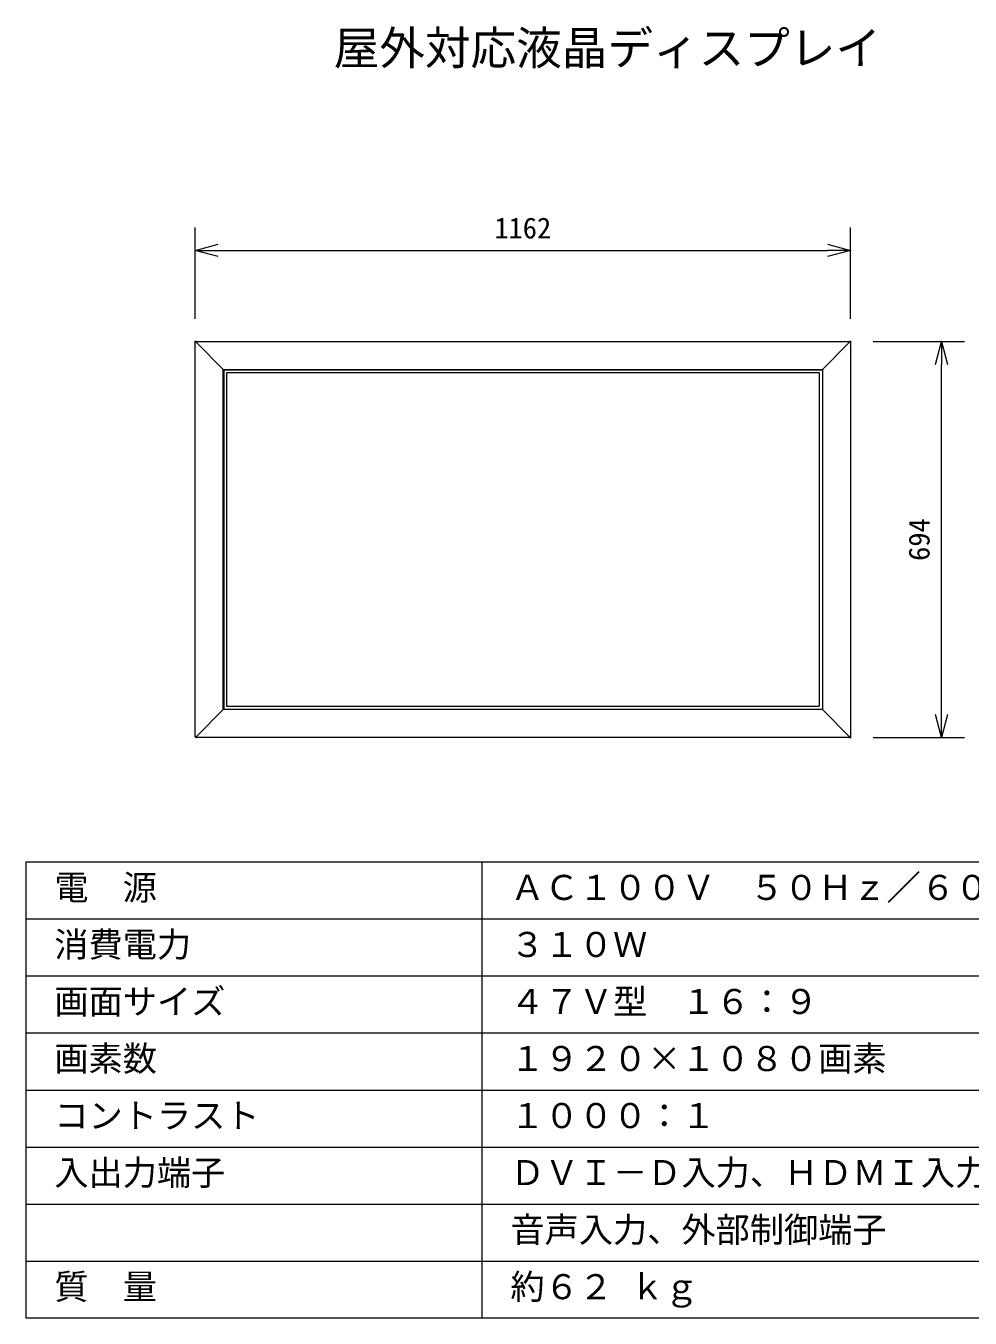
# Model space of a CAD drawing. Units: millimetres, scale not verified. Extents: x -63 to 62, y -56 to 57.
# Drawn here: x -62.5 to 20.3, y -56.5 to 56.8 of the extents above; entities that cross this region are included whole.
import ezdxf
from ezdxf.enums import TextEntityAlignment as Align

# ---------------------------------------------------------------- set-up
doc = ezdxf.new("R2010")
doc.units = ezdxf.units.MM
doc.header["$LTSCALE"] = 0.125
doc.header["$PDMODE"] = 32
doc.header["$PDSIZE"] = 0.0625
for name, color, linetype, lineweight in [('0-0_0', 7, 'Continuous', 20), ('0-2_WAKU', 1, 'Continuous', 18), ('0-4_GAIKEI', 1, 'Continuous', 18), ('0-5_SUNPO', 7, 'Continuous', 20)]:
    doc.layers.add(name, color=color, linetype=linetype, lineweight=lineweight)
doc.layers.add('0-1_DEFPOINTS', color=7, linetype='Continuous')
doc.layers.add('0-3_MOJI1', color=7, linetype='Continuous')
doc.styles.add('ＭＳ ゴシック', font='')
doc.styles.get('ＭＳ ゴシック').set_extended_font_data('MS Gothic')

# ---------------------------------------------------------------- blocks, each defined once
blk = doc.blocks.new('_OPEN30')
at = {"layer": '0-0_0'}
blk.add_line((0, 0), (-1, 0), dxfattribs=at)
blk.add_lwpolyline([(-1, 0.26795), (0, 0), (-1, -0.26795)], dxfattribs=at)
blk = doc.blocks.new('D5')
at = {"layer": '0-1_DEFPOINTS'}
for p in [(0.0556, 34.7), (8.0556, 34.7), (0.0556, 0)]:
    blk.add_point(p, dxfattribs=at)
at = {"layer": '0-5_SUNPO'}
for p, q in [((2.0556, 34.7), (10.0556, 34.7)), ((8.0556, 2), (8.0556, 32.7)), ((2.0556, 0), (10.0556, 0))]:
    blk.add_line(p, q, dxfattribs=at)
at = {"layer": '0-5_SUNPO', "xscale": 2, "yscale": 2}
for p, rotation in [((8.0556, 34.7), 90), ((8.0556, 0), 270)]:
    blk.add_blockref('_OPEN30', p, dxfattribs=dict(at, rotation=rotation))
at = {"layer": '0-5_SUNPO', "style": 'ＭＳ ゴシック'}
blk.add_text('694', height=1.833, rotation=90, dxfattribs=at).set_placement((7.5556, 15.475), align=Align.BOTTOM_LEFT)
blk = doc.blocks.new('D4')
at = {"layer": '0-1_DEFPOINTS'}
for p in [(0.0604, 42.692), (-57.3896, 34.692), (0.0604, 34.692)]:
    blk.add_point(p, dxfattribs=at)
at = {"layer": '0-5_SUNPO'}
for p, q in [((-57.3896, 36.692), (-57.3896, 44.692)), ((0.0604, 36.692), (0.0604, 44.692)), ((-55.3896, 42.692), (-1.9396, 42.692))]:
    blk.add_line(p, q, dxfattribs=at)
at = {"layer": '0-5_SUNPO', "xscale": 2, "yscale": 2, "rotation": 180}
blk.add_blockref('_OPEN30', (-57.3896, 42.692), dxfattribs=at)
at = {"layer": '0-5_SUNPO', "xscale": 2, "yscale": 2}
blk.add_blockref('_OPEN30', (0.0604, 42.692), dxfattribs=at)
at = {"layer": '0-5_SUNPO', "style": 'ＭＳ ゴシック'}
blk.add_text('1162', height=1.833, dxfattribs=at).set_placement((-31.1646, 43.192), align=Align.BOTTOM_LEFT)

msp = doc.modelspace()

# ---------------------------------------------------------------- linework, layer by layer
at = {"layer": '0-2_WAKU', "color": 4}
for p, q in [((-62.5378, -16.4998), (-62.5378, -56.4998)), ((-62.5378, -16.4998), (62.4622, -16.4998)), ((-22.5378, -16.4998), (-22.5378, -56.4998)), ((62.4622, -56.4998), (-62.5378, -56.4998))]:
    msp.add_line(p, q, dxfattribs=at)
at = {"layer": '0-2_WAKU'}
for p, q in [((-62.5378, -21.4998), (62.4622, -21.4998)), ((-62.5378, -26.4998), (62.4622, -26.4998)), ((-62.5378, -31.4998), (62.4622, -31.4998)), ((-62.5378, -36.4998), (62.4622, -36.4998)), ((-62.5378, -41.4998), (62.4622, -41.4998)), ((-62.5378, -46.4998), (62.4622, -46.4998)), ((-62.5378, -51.4998), (62.4622, -51.4998))]:
    msp.add_line(p, q, dxfattribs=at)
at = {"layer": '0-4_GAIKEI', "color": 7}
for p, q in [((-47.6724, -5.5299), (-47.6724, 29.0494)), ((-47.658, 29.0741), (-47.665, 29.067)), ((-47.6297, 29.1024), (-47.6368, 29.0953)), ((-47.612, 29.1097), (9.7173, 29.1097)), ((9.742, 29.0953), (9.735, 29.1024)), ((9.7703, 29.067), (9.7632, 29.0741)), ((9.7776, 29.0494), (9.7776, -5.5299)), ((-47.665, -5.5476), (-47.658, -5.5547)), ((-47.6368, -5.5759), (-47.6297, -5.583)), ((9.7314, -5.5859), (-47.6262, -5.5859)), ((9.7173, -5.5903), (-47.612, -5.5903)), ((9.735, -5.583), (9.742, -5.5759)), ((9.7632, -5.5547), (9.7703, -5.5476))]:
    msp.add_line(p, q, dxfattribs=at)
at = {"layer": '0-4_GAIKEI'}
for p, q in [((-45.1768, 26.6141), (-47.6368, 29.0741)), ((7.282, 26.6141), (9.742, 29.0741)), ((-45.2286, -3.1465), (-45.2286, 26.6659)), ((-45.2286, 26.6659), (7.3338, 26.6659)), ((-45.1768, 26.6141), (-45.1768, -3.0947)), ((7.282, 26.6141), (-45.1768, 26.6141)), ((-44.9394, 26.3802), (-44.9394, -2.8608)), ((7.0446, 26.3802), (-44.9394, 26.3802)), ((7.0446, 26.3802), (7.0446, -2.8608)), ((7.3338, 26.6659), (7.3338, -3.1465)), ((-47.6368, -5.5547), (-45.1768, -3.0947)), ((7.3338, -3.1465), (-45.2286, -3.1465)), ((-44.9394, -2.8608), (7.0446, -2.8608)), ((7.3338, -3.1465), (9.742, -5.5547))]:
    msp.add_line(p, q, dxfattribs=at)
at = {"layer": '0-4_GAIKEI', "color": 7}
for centre, radius, start, end in [((-47.6474, 29.0494), 0.025, 135, 180), ((-47.6474, 29.0635), 0.015, 45, 135), ((-47.6262, 29.0847), 0.015, 135, 225), ((-47.612, 29.0847), 0.025, 90, 135), ((9.7173, 29.0847), 0.025, 45, 90), ((9.7314, 29.0847), 0.015, 315, 45), ((9.7526, 29.0635), 0.015, 45, 135), ((9.7526, 29.0494), 0.025, 0, 45), ((-47.6474, -5.5299), 0.025, 180, 225), ((-47.6474, -5.5441), 0.015, 225, 315), ((-47.6262, -5.5653), 0.015, 135, 225), ((-47.612, -5.5653), 0.025, 225, 270), ((9.7173, -5.5653), 0.025, 270, 315), ((9.7526, -5.5441), 0.015, 225, 315), ((9.7314, -5.5653), 0.015, 315, 45), ((9.7526, -5.5299), 0.025, 315, 0)]:
    msp.add_arc(centre, radius, start, end, dxfattribs=at)

# ---------------------------------------------------------------- block references
at = {"layer": '0-5_SUNPO'}
for name in ['D4', 'D5']:
    msp.add_blockref(name, (9.7173, -5.5903), dxfattribs=at)

# ---------------------------------------------------------------- texts
at = {"layer": '0-3_MOJI1', "style": 'ＭＳ ゴシック'}
for s, height, p in [('屋外対応液晶ディスプレイ', 2.933, (-35.5378, 52.5002)), ('電  源', 2.199, (-60.0378, -20.4998)), ('ＡＣ１００Ｖ\u3000５０Ｈｚ／６０Ｈｚ', 2.199, (-20.0378, -20.4998)), ('消費電力', 2.199, (-60.0378, -25.4998)), ('３１０Ｗ', 2.199, (-20.0378, -25.4998)), ('画面サイズ', 2.199, (-60.0378, -30.4998)), ('４７Ｖ型\u3000１６：９', 2.199, (-20.0378, -30.4998)), ('画素数', 2.199, (-60.0378, -35.4998)), ('１９２０×１０８０画素', 2.199, (-20.0378, -35.4998)), ('コントラスト', 2.199, (-60.0378, -40.4998)), ('１０００：１', 2.199, (-20.0378, -40.4998)), ('入出力端子', 2.199, (-60.0378, -45.4998)), ('ＤＶＩ－Ｄ入力、ＨＤＭＩ入力、ＰＣ入力、', 2.199, (-20.0378, -45.4998)), ('音声入力、外部制御端子', 2.199, (-20.0378, -50.4998)), ('質\u3000量', 2.199, (-60.0378, -55.4998)), ('約６２ ｋｇ', 2.199, (-20.0378, -55.4998))]:
    msp.add_text(s, height=height, dxfattribs=at).set_placement(p, align=Align.BOTTOM_LEFT)

doc.saveas('drawing.dxf')
